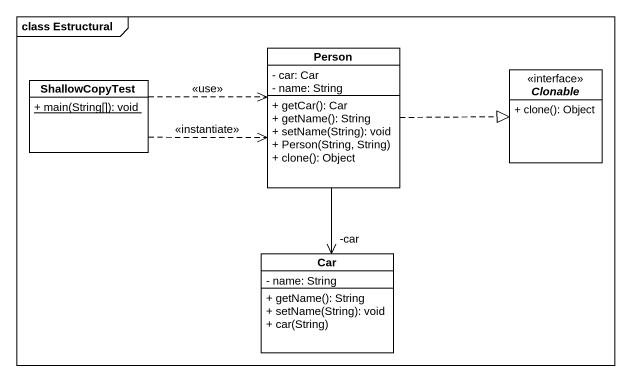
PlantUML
@startuml
mainframe class Estructural
hide circle
hide empty members
skinparam classAttributeIconSize 0
class ShallowCopyTest {
  {static} + main(String[]): void
}
class "Person" as Person_ {
  - car: Car
  - name: String
  + getCar(): Car
  + getName(): String
  + setName(String): void
  + Person(String, String)
  + clone(): Object
}
interface Clonable {
  + clone(): Object
}
class Car {
  - name: String
  + getName(): String
  + setName(String): void
  + car(String)
}
ShallowCopyTest .right.> Person_ : <<instantiate>>
ShallowCopyTest .right.> Person_ : <<use>>
Person_ .right.|> Clonable
Person_ --> "-car" Car
@enduml
